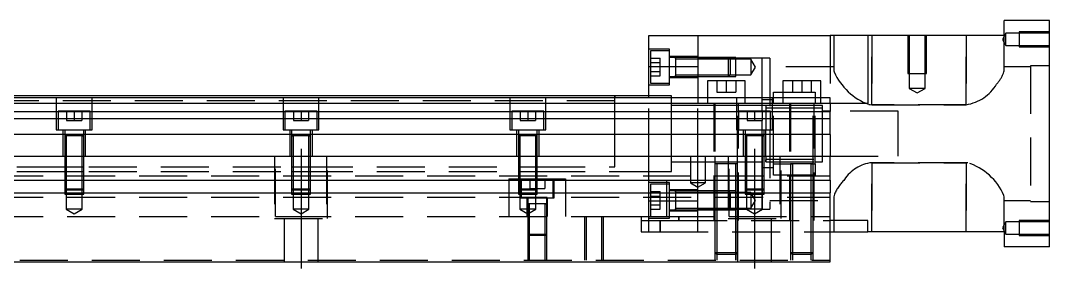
# Model space of a CAD drawing. Extents: x -20 to 861, y -281 to 102.
# Drawn here: x 425.8 to 698, y -234.8 to -168.8 of the extents above; entities that cross this region are included whole.
import ezdxf

# ---------------------------------------------------------------- set-up
doc = ezdxf.new("R2010")
doc.units = 0
doc.linetypes.add('CENTER', pattern=[50.8, 31.75, -6.35, 6.35, -6.35])
doc.linetypes.add('DASHED', pattern=[19.05, 12.7, -6.35])
doc.layers.get('0').update_dxf_attribs({"linetype": 'CONTINUOUS'})
doc.layers.add('CENTER', color=1, linetype='CENTER')

msp = doc.modelspace()

# ---------------------------------------------------------------- linework, layer by layer
at = {"color": 7, "linetype": 'CONTINUOUS'}
for p, q in [((686, -172.77), (686, -168.77)), ((698, -168.77), (686, -168.77)), ((698, -228.77), (698, -168.77)), ((592, -172.77), (605, -172.77)), ((592, -180.98658), (592, -172.77)), ((605, -172.77), (605, -189.27)), ((605, -172.77), (640, -172.77)), ((650, -172.77), (640, -172.77)), ((650, -172.77), (650, -190.77)), ((686, -172.77), (650, -172.77)), ((599.1, -178.592326), (599.1, -178.99233)), ((592, -180.98658), (605, -180.98658)), ((592, -189.27), (592, -180.98658)), ((599.1, -180.950286), (599.1, -181.234376)), ((617.5, -184.77), (607.5, -184.77)), ((607.5, -184.77), (607.5, -189.27)), ((617.5, -189.27), (617.5, -184.77)), ((637.5, -184.77), (627.5, -184.77)), ((627.5, -184.77), (627.5, -189.27)), ((637.5, -189.27), (637.5, -184.77)), ((583, -188.77), (394.5, -188.77)), ((640, -189.27), (394.5, -189.27)), ((583, -188.77), (582.995, -188.77)), ((583, -188.769994), (583, -189.27)), ((583, -188.770502), (583, -188.77)), ((592, -188.77), (583, -188.77)), ((583.005, -188.77), (583, -188.77)), ((583, -189.267168), (583, -188.770502)), ((640, -190.809608), (640, -189.27)), ((640, -190.809608), (394.5, -190.809608)), ((394.5, -192.930392), (640, -192.930392)), ((623, -191.269994), (623, -192.02)), ((650, -190.77), (640, -190.77)), ((640, -190.809608), (640, -192.930392)), ((640, -194.840532), (640, -192.930392)), ((640, -194.840532), (394.5, -194.840532)), ((640, -198.951934), (640, -194.840532)), ((640, -198.951934), (394.5, -198.951934)), ((640, -198.951934), (640, -204.77)), ((0, -204.77), (640, -204.77)), ((640, -211.07), (640, -204.77)), ((0, -211.07), (640, -211.07)), ((640, -211.07), (640, -214.47)), ((0, -214.47), (640, -214.47)), ((599.1, -213.947664), (599.1, -213.948522)), ((599.1, -213.948522), (599.1, -214.47)), ((610, -214.34767), (609.5, -214.34767)), ((640, -232.77), (640, -214.47)), ((599.1, -216.297638), (599.1, -216.57851)), ((599.1, -218.214666), (599.1, -218.947674)), ((609.5, -218.54767), (610, -218.54767)), ((650, -221.77), (640, -221.77)), ((650, -224.77), (650, -221.77)), ((640, -224.77), (650, -224.77)), ((686, -224.77), (650, -224.77)), ((686, -224.77), (686, -228.77)), ((698, -228.77), (686, -228.77)), ((0, -232.77), (640, -232.77))]:
    msp.add_line(p, q, dxfattribs=at)
at = {"color": 3, "linetype": 'DASHED'}
for p, q in [((640, -172.77), (640, -189.27)), ((641, -172.77), (641, -182.064836)), ((651, -191.084786), (651, -172.77)), ((651, -172.77), (651, -191.084786)), ((660.500006, -172.77), (660.500006, -182.77)), ((660.9, -172.77), (660.9, -182.77)), ((665.1, -182.77), (665.1, -172.77)), ((665.499994, -182.77), (665.499994, -172.77)), ((676, -172.77), (676, -191.084786)), ((676, -191.084786), (676, -172.77)), ((686.5, -172.12), (685.547372, -173.77)), ((685.547372, -173.77), (686.5, -175.42)), ((686, -182.064836), (686, -172.77)), ((686.5, -175.42), (686.5, -172.12)), ((690, -172.12), (686.5, -172.12)), ((690, -171.770006), (690, -175.769994)), ((698, -171.770006), (690, -171.770006)), ((698, -172.12), (690, -172.12)), ((597.5, -176.34233), (592, -176.34233)), ((592.5, -176.84233), (592.5, -181.09233)), ((597.5, -176.84233), (592.5, -176.84233)), ((597.5, -181.09233), (597.5, -176.34233)), ((686.5, -175.42), (690, -175.42)), ((690, -175.42), (698, -175.42)), ((690, -175.769994), (698, -175.769994)), ((592.5, -178.78293), (595, -178.78293)), ((595, -179.93763), (595, -178.78293)), ((605, -178.34233), (597.5, -178.34233)), ((599.105, -178.59233), (597.5, -178.59233)), ((604.99998, -178.59233), (599.095, -178.59233)), ((599.1, -178.59233), (599.1, -178.84978)), ((599.1, -178.849798), (599.1, -178.59233)), ((599.1, -178.84978), (599.1, -181.09233)), ((604.99998, -178.99233), (599.1, -178.99233)), ((613.1, -178.59233), (605, -178.59233)), ((613.100006, -178.592336), (605, -178.592336)), ((613.27767, -178.77), (605, -178.77)), ((613.5, -178.99233), (605, -178.99233)), ((613.1, -181.09233), (613.1, -178.59233)), ((613.5, -178.99233), (613.1, -178.59233)), ((615, -178.592336), (613.10002, -178.592336)), ((622, -178.77), (613.27767, -178.77)), ((613.5, -178.99233), (613.5, -181.09233)), ((615, -178.99233), (613.50002, -178.99233)), ((615, -183.592326), (615, -178.592336)), ((619, -178.99233), (615, -178.99233)), ((619, -178.99233), (619, -181.09233)), ((620.212436, -181.09233), (619, -178.99233)), ((622, -189.27), (622, -178.77)), ((624, -178.77), (622, -178.77)), ((624, -178.77), (624, -218.77)), ((592.5, -179.93763), (595, -179.93763)), ((592.5, -181.09233), (592.5, -185.34233)), ((592.5, -182.247032), (595, -182.247032)), ((595, -182.247032), (595, -179.93763)), ((595, -183.401732), (595, -182.247032)), ((597.5, -185.84233), (597.5, -181.09233)), ((599.1, -181.09233), (599.1, -183.334932)), ((613.1, -183.59233), (613.1, -181.09233)), ((613.5, -181.09233), (613.5, -183.19233)), ((619, -181.09233), (619, -183.19233)), ((619, -183.19233), (620.212436, -181.09233)), ((641, -181.02), (624, -181.02)), ((641, -182.064836), (641.035982, -182.393974)), ((685.88061, -182.701352), (685.97186, -182.353354)), ((685.97186, -182.353354), (686, -182.064836)), ((693, -181.02), (686, -181.02)), ((693, -180.77), (693, -216.77)), ((698, -180.77), (693, -180.77)), ((592.5, -183.401732), (595, -183.401732)), ((597.5, -183.59233), (599.105, -183.59233)), ((597.5, -183.84233), (605, -183.84233)), ((599.095, -183.59233), (604.99998, -183.59233)), ((599.1, -183.19233), (604.99998, -183.19233)), ((599.1, -183.59233), (599.1, -183.334882)), ((599.1, -183.59233), (599.1, -183.334882)), ((599.1, -183.334932), (599.1, -183.59233)), ((599.1, -183.334932), (599.1, -183.59233)), ((605, -183.19233), (613.5, -183.19233)), ((605, -183.592326), (613.100006, -183.592326)), ((605, -183.59233), (613.1, -183.59233)), ((610, -184.77), (610, -187.77)), ((612.5, -184.77), (612.5, -187.77)), ((613.1, -183.59233), (613.5, -183.19233)), ((613.10002, -183.592326), (615, -183.592326)), ((613.50002, -183.19233), (615, -183.19233)), ((615, -183.19233), (619, -183.19233)), ((615, -184.77), (615, -187.77)), ((630, -184.77), (630, -187.77)), ((632.5, -184.77), (632.5, -187.77)), ((635, -184.77), (635, -187.77)), ((660.500006, -182.77), (665.499994, -182.77)), ((660.9, -182.77), (660.9, -186.77)), ((665.1, -186.77), (665.1, -182.77)), ((592, -185.84233), (597.5, -185.84233)), ((592.5, -185.34233), (597.5, -185.34233)), ((610, -187.77), (612.5, -187.77)), ((612.5, -187.77), (615, -187.77)), ((625, -187.77), (627.5, -187.77)), ((625, -189.27), (625, -187.77)), ((627.5, -187.77), (630, -187.77)), ((630, -187.77), (632.5, -187.77)), ((632.5, -187.77), (635, -187.77)), ((635, -187.77), (636, -187.77)), ((636, -187.77), (636, -189.27)), ((665.1, -186.77), (660.9, -186.77)), ((660.9, -186.77), (663, -187.982436)), ((663, -187.982436), (665.1, -186.77)), ((583, -190.02), (394.5, -190.02)), ((435.25, -189.27), (435.25, -197.77)), ((444.75, -197.77), (444.75, -189.27)), ((495.25, -189.27), (495.25, -197.77)), ((504.75, -197.77), (504.75, -189.27)), ((555.25, -189.27), (555.25, -197.77)), ((564.75, -197.77), (564.75, -189.27)), ((583, -198.970066), (583, -189.267168)), ((598, -188.77), (592, -188.77)), ((592, -204.77), (592, -189.27)), ((598, -198.77), (598, -188.77)), ((598, -198.77), (598, -188.77)), ((605, -189.27), (605, -190.77)), ((607.5, -189.27), (607.5, -190.77)), ((615.25, -189.27), (615.25, -197.77)), ((617.5, -190.77), (617.5, -189.27)), ((622, -190.77), (622, -189.27)), ((625, -189.77), (622, -189.77)), ((624.75, -197.77), (624.75, -189.27)), ((625, -190.77), (625, -189.27)), ((627.5, -189.27), (627.5, -190.77)), ((636, -189.27), (636, -190.77)), ((637.5, -190.77), (637.5, -189.27)), ((444.25, -192.77), (435.75, -192.77)), ((435.75, -192.77), (435.75, -197.77)), ((438, -192.77), (438, -195.27)), ((440, -192.77), (440, -195.27)), ((442, -192.77), (442, -195.27)), ((444.25, -197.77), (444.25, -192.77)), ((504.25, -192.77), (495.75, -192.77)), ((495.75, -192.77), (495.75, -197.77)), ((498, -192.77), (498, -195.27)), ((500, -192.77), (500, -195.27)), ((502, -192.77), (502, -195.27)), ((504.25, -197.77), (504.25, -192.77)), ((564.25, -192.77), (555.75, -192.77)), ((555.75, -192.77), (555.75, -197.77)), ((558, -192.77), (558, -195.27)), ((560, -192.77), (560, -195.27)), ((562, -192.77), (562, -195.27)), ((564.25, -197.77), (564.25, -192.77)), ((605, -191.27), (598, -191.27)), ((605, -204.77), (605, -190.77)), ((640, -190.77), (605, -190.77)), ((609.5, -191.27), (605, -191.27)), ((609.25, -190.77), (609.25, -221.77)), ((609.5, -190.77), (609.5, -204.77)), ((615.5, -191.27), (609.5, -191.27)), ((615.5, -206.775), (615.5, -190.77)), ((622, -191.27), (615.5, -191.27)), ((615.75, -192.77), (615.75, -190.77)), ((624.25, -192.77), (615.75, -192.77)), ((615.75, -192.77), (615.75, -197.77)), ((618, -192.77), (618, -195.27)), ((620, -192.77), (620, -195.27)), ((622, -192.77), (622, -190.77)), ((623, -191.27), (622, -191.27)), ((622, -192.77), (622, -195.27)), ((623, -191.27), (622.995, -191.27)), ((623, -191.27), (623, -191.819038)), ((623.005, -191.27), (623, -191.27)), ((625, -191.27), (623, -191.27)), ((623, -191.819038), (623, -192.76884)), ((625, -192.02), (623, -192.02)), ((623, -192.76884), (623, -197.669728)), ((624.25, -197.77), (624.25, -192.77)), ((625, -206.77), (625, -190.77)), ((629.5, -191.27), (625, -191.27)), ((629.5, -192.02), (625, -192.02)), ((629.25, -190.77), (629.25, -221.77)), ((629.5, -190.77), (629.5, -206.775)), ((635.5, -191.27), (629.5, -191.27)), ((635.5, -192.02), (629.5, -192.02)), ((635.5, -206.775), (635.5, -190.77)), ((636, -191.27), (635.5, -191.27)), ((636, -192.02), (635.5, -192.02)), ((635.75, -221.77), (635.75, -190.77)), ((636, -206.77), (636, -190.77)), ((638, -191.27), (636, -191.27)), ((638, -192.02), (636, -192.02)), ((638, -198.77), (638, -191.27)), ((640, -192.77), (638, -192.77)), ((658, -192.77), (640, -192.77)), ((650.23753, -191.02447), (650.615848, -191.06942)), ((650.615848, -191.06942), (651, -191.084786)), ((676, -191.084786), (651, -191.084786)), ((651, -191.084786), (676, -191.084786)), ((658, -198.77), (658, -192.77)), ((438, -195.27), (440, -195.27)), ((440, -195.27), (442, -195.27)), ((498, -195.27), (500, -195.27)), ((500, -195.27), (502, -195.27)), ((558, -195.27), (560, -195.27)), ((560, -195.27), (562, -195.27)), ((618, -195.27), (620, -195.27)), ((620, -195.27), (622, -195.27)), ((622, -198.77), (622, -195.27)), ((435.25, -197.77), (444.75, -197.77)), ((437, -197.77), (437, -204.77)), ((437.5, -197.77), (437.5, -199.37)), ((442.5, -199.37), (442.5, -197.77)), ((443, -204.77), (443, -197.77)), ((495.25, -197.77), (504.75, -197.77)), ((497, -197.77), (497, -204.77)), ((497.5, -197.77), (497.5, -199.37)), ((502.5, -199.37), (502.5, -197.77)), ((503, -204.77), (503, -197.77)), ((555.25, -197.77), (564.75, -197.77)), ((557, -197.77), (557, -204.77)), ((557.5, -197.77), (557.5, -199.37)), ((562.5, -199.37), (562.5, -197.77)), ((563, -204.77), (563, -197.77)), ((615.25, -197.77), (624.75, -197.77)), ((615.75, -221.77), (615.75, -197.77)), ((617, -197.77), (617, -204.77)), ((617.5, -197.77), (617.5, -199.37)), ((622.5, -199.37), (622.5, -197.77)), ((623, -204.77), (623, -197.77)), ((437.5, -199.365), (437.5, -199.37)), ((437.5, -199.37), (437.757448, -199.37)), ((437.757468, -199.37), (437.5, -199.37)), ((437.5, -199.37), (437.5, -199.375)), ((437.5, -199.37), (437.5, -204.76998)), ((442.242552, -199.37), (437.757468, -199.37)), ((437.9, -199.37), (437.9, -204.76998)), ((442.1, -204.76998), (442.1, -199.37)), ((442.5, -199.37), (442.242552, -199.37)), ((442.242602, -199.37), (442.5, -199.37)), ((442.5, -199.37), (442.5, -199.365)), ((442.5, -199.375), (442.5, -199.37)), ((442.5, -204.76998), (442.5, -199.37)), ((497.5, -199.365), (497.5, -199.37)), ((497.5, -199.37), (497.757448, -199.37)), ((497.757468, -199.37), (497.5, -199.37)), ((497.5, -199.37), (497.5, -199.375)), ((497.5, -199.37), (497.5, -204.76998)), ((502.242552, -199.37), (497.757468, -199.37)), ((497.9, -199.37), (497.9, -204.76998)), ((502.1, -204.76998), (502.1, -199.37)), ((502.5, -199.37), (502.242552, -199.37)), ((502.242602, -199.37), (502.5, -199.37)), ((502.5, -199.37), (502.5, -199.365)), ((502.5, -199.375), (502.5, -199.37)), ((502.5, -204.76998), (502.5, -199.37)), ((557.5, -199.365), (557.5, -199.37)), ((557.757468, -199.37), (557.5, -199.37)), ((557.5, -199.37), (557.5, -204.76998)), ((557.5, -199.37), (557.5, -199.375)), ((562.242552, -199.37), (557.757468, -199.37)), ((557.9, -199.37), (557.9, -204.76998)), ((562.1, -204.76998), (562.1, -199.37)), ((562.5, -199.37), (562.242552, -199.37)), ((562.5, -199.37), (562.5, -199.365)), ((562.5, -204.76998), (562.5, -199.37)), ((562.5, -199.375), (562.5, -199.37)), ((583, -207.52), (583, -198.970066)), ((598, -208.77), (598, -198.77)), ((598, -208.77), (598, -198.77)), ((617.5, -199.365), (617.5, -199.37)), ((617.5, -199.37), (617.757448, -199.37)), ((617.757468, -199.37), (617.5, -199.37)), ((617.5, -199.37), (617.5, -199.375)), ((617.5, -199.37), (617.5, -204.76998)), ((622.242552, -199.37), (617.757468, -199.37)), ((617.9, -199.37), (617.9, -204.76998)), ((622, -204.77), (622, -198.77)), ((622.1, -204.76998), (622.1, -199.37)), ((622.5, -199.37), (622.242552, -199.37)), ((622.242602, -199.37), (622.5, -199.37)), ((622.5, -199.37), (622.5, -199.365)), ((622.5, -199.375), (622.5, -199.37)), ((622.5, -204.76998), (622.5, -199.37)), ((638, -206.27), (638, -198.77)), ((658, -204.77), (658, -198.77)), ((437.5, -204.77), (437.5, -211.07)), ((437.500006, -204.77), (437.500006, -211.07)), ((437.9, -204.77), (437.9, -211.07)), ((442.1, -211.07), (442.1, -204.77)), ((442.499994, -211.07), (442.499994, -204.77)), ((442.5, -211.07), (442.5, -204.77)), ((493, -204.77), (493, -221.27)), ((493.291796, -220.77), (493.291796, -204.77)), ((497.5, -204.77), (497.5, -211.07)), ((497.500006, -204.77), (497.500006, -211.07)), ((497.9, -204.77), (497.9, -211.07)), ((502.1, -211.07), (502.1, -204.77)), ((502.499994, -211.07), (502.499994, -204.77)), ((502.5, -211.07), (502.5, -204.77)), ((506.708204, -204.77), (506.708204, -220.77)), ((507, -221.27), (507, -204.77)), ((557.5, -204.77), (557.5, -211.07)), ((557.500006, -204.77), (557.500006, -211.07)), ((557.9, -204.77), (557.9, -211.07)), ((562.1, -211.07), (562.1, -204.77)), ((562.499994, -211.07), (562.499994, -204.77)), ((562.5, -211.07), (562.5, -204.77)), ((592, -211.07), (592, -204.77)), ((598, -206.27), (605, -206.27)), ((603, -204.77), (603, -211.77)), ((605, -211.07), (605, -204.77)), ((605, -206.27), (609.5, -206.27)), ((607, -211.77), (607, -204.77)), ((609.5, -204.77), (609.5, -206.77)), ((609.5, -206.27), (623.005, -206.27)), ((609.5, -206.765), (609.5, -206.77)), ((609.849602, -206.77), (609.5, -206.77)), ((609.5, -206.77), (609.5, -211.07)), ((609.5, -206.77), (609.5, -206.775)), ((615.15035, -206.77), (609.849602, -206.77)), ((610, -206.77), (610, -211.07)), ((613, -204.77), (613, -221.27)), ((613.291796, -220.77), (613.291796, -204.77)), ((615, -214.47), (615, -206.77)), ((615.5, -206.77), (615.15035, -206.77)), ((615.5, -214.47), (615.5, -206.765)), ((617.5, -204.77), (617.5, -211.07)), ((617.500006, -204.77), (617.500006, -211.07)), ((617.9, -204.77), (617.9, -211.07)), ((622, -213.77), (622, -204.77)), ((622.1, -211.07), (622.1, -204.77)), ((622.499994, -211.07), (622.499994, -204.77)), ((622.5, -211.07), (622.5, -204.77)), ((622.995, -206.27), (636, -206.27)), ((623, -204.871716), (623, -205.721128)), ((623, -205.52), (638, -205.52)), ((623, -206.27), (623, -205.720962)), ((623, -205.721128), (623, -206.27)), ((623.005, -206.27), (636, -206.27)), ((625, -206.77), (629.39999, -206.77)), ((625, -209.77), (625, -206.77)), ((626.708204, -204.77), (626.708204, -220.77)), ((627, -221.27), (627, -204.77)), ((629.39999, -206.77), (629.499994, -206.77)), ((629.5, -206.765), (629.5, -214.47)), ((629.5, -206.77), (629.84965, -206.77)), ((629.849602, -206.77), (629.5, -206.77)), ((635.15035, -206.77), (629.849602, -206.77)), ((630, -206.77), (630, -214.47)), ((635, -214.47), (635, -206.77)), ((635.150204, -206.77), (635.5, -206.77)), ((635.5, -206.77), (635.15035, -206.77)), ((635.5, -214.47), (635.5, -206.765)), ((635.500006, -206.77), (635.60001, -206.77)), ((635.60001, -206.77), (636, -206.77)), ((636, -206.27), (638, -206.27)), ((636, -206.77), (636, -209.77)), ((640, -204.77), (658, -204.77)), ((651, -206.455214), (676, -206.455214)), ((676, -206.455214), (651, -206.455214)), ((651, -224.77), (651, -206.455214)), ((651, -206.455214), (651, -224.77)), ((676, -206.455214), (676, -224.77)), ((676, -224.77), (676, -206.455214)), ((676.383512, -206.470578), (676, -206.455214)), ((386.708204, -207.52), (557.5, -207.52)), ((386.708204, -208.77), (557.5, -208.77)), ((437.5, -207.52), (437.9, -207.52)), ((437.5, -208.77), (437.9, -208.77)), ((437.9, -207.52), (442.1, -207.52)), ((437.9, -208.77), (442.1, -208.77)), ((442.1, -207.52), (442.5, -207.52)), ((442.1, -208.77), (442.5, -208.77)), ((497.5, -207.52), (497.9, -207.52)), ((497.5, -208.77), (497.9, -208.77)), ((497.9, -207.52), (502.1, -207.52)), ((497.9, -208.77), (502.1, -208.77)), ((502.1, -207.52), (502.5, -207.52)), ((502.1, -208.77), (502.5, -208.77)), ((557.5, -207.52), (557.9, -207.52)), ((557.5, -208.77), (557.9, -208.77)), ((557.9, -207.52), (562.1, -207.52)), ((557.9, -208.77), (562.1, -208.77)), ((562.1, -207.52), (562.5, -207.52)), ((562.1, -208.77), (562.5, -208.77)), ((562.5, -207.52), (583, -207.52)), ((562.5, -208.77), (583.005, -208.77)), ((582.995, -208.77), (583.291796, -208.77)), ((583.291796, -208.77), (592, -208.77)), ((592, -208.77), (598, -208.77)), ((622, -207.77), (625, -207.77)), ((0, -209.92), (640, -209.92)), ((437.5, -211.07), (437.5, -213.37)), ((437.500006, -211.07), (437.500006, -213.370006)), ((437.9, -211.07), (437.9, -213.77)), ((442.1, -213.77), (442.1, -211.07)), ((442.499994, -213.370006), (442.499994, -211.07)), ((442.5, -213.37), (442.5, -211.07)), ((497.5, -211.07), (497.5, -213.37)), ((497.500006, -211.07), (497.500006, -213.370006)), ((497.9, -211.07), (497.9, -213.77)), ((502.1, -213.77), (502.1, -211.07)), ((502.499994, -213.370006), (502.499994, -211.07)), ((502.5, -213.37), (502.5, -211.07)), ((555, -210.77), (557.5, -210.77)), ((555, -210.77), (555, -211.07)), ((555, -211.07), (555, -214.47)), ((557.5, -210.77), (557.9, -210.77)), ((557.5, -211.07), (557.5, -213.37)), ((557.500006, -211.07), (557.500006, -213.370006)), ((557.9, -210.77), (562.1, -210.77)), ((557.9, -211.07), (557.9, -213.77)), ((558, -210.77), (558, -215.77)), ((558.25, -210.77), (558.25, -211.07)), ((558.25, -211.07), (558.25, -213.77)), ((560.5, -210.77), (560.5, -213.27)), ((562.1, -210.77), (562.5, -210.77)), ((562.1, -213.77), (562.1, -211.07)), ((562.499994, -213.370006), (562.499994, -211.07)), ((562.5, -210.77), (570, -210.77)), ((562.5, -213.37), (562.5, -211.07)), ((564.5, -210.77), (564.5, -213.27)), ((566.75, -211.07), (566.75, -210.77)), ((566.75, -214.47), (566.75, -211.07)), ((567, -215.77), (567, -210.77)), ((570, -210.77), (570, -211.07)), ((570, -211.07), (570, -214.47)), ((592, -214.47), (592, -211.07)), ((597.5, -211.69767), (592, -211.69767)), ((592.5, -212.19767), (592.5, -214.47)), ((597.5, -212.19767), (592.5, -212.19767)), ((596.708204, -211.07), (596.708204, -214.47)), ((597.5, -216.44767), (597.5, -211.69767)), ((607, -211.77), (603, -211.77)), ((603, -211.77), (605, -212.9247)), ((605, -214.47), (605, -211.07)), ((605, -212.9247), (607, -211.77)), ((609.5, -211.07), (609.5, -214.47)), ((610, -211.07), (610, -214.47)), ((617.5, -211.07), (617.5, -213.37)), ((617.500006, -211.07), (617.500006, -213.370006)), ((617.9, -211.07), (617.9, -213.77)), ((622.1, -213.77), (622.1, -211.07)), ((622.499994, -213.370006), (622.499994, -211.07)), ((622.5, -213.37), (622.5, -211.07)), ((636, -209.77), (625, -209.77)), ((437.5, -213.37), (442.5, -213.37)), ((437.5, -213.37), (437.9, -213.77)), ((437.500006, -213.37002), (437.500006, -214.47)), ((437.500006, -214.47), (437.500006, -214.77)), ((437.500006, -214.77), (442.499994, -214.77)), ((442.1, -213.77), (437.9, -213.77)), ((437.9, -213.77002), (437.9, -214.77)), ((437.9, -214.77), (437.9, -218.77)), ((442.1, -213.77), (442.5, -213.37)), ((442.1, -214.77), (442.1, -213.77002)), ((442.1, -218.77), (442.1, -214.77)), ((442.499994, -214.47), (442.499994, -213.37002)), ((442.499994, -214.77), (442.499994, -214.47)), ((497.5, -213.37), (502.5, -213.37)), ((497.5, -213.37), (497.9, -213.77)), ((497.500006, -213.37002), (497.500006, -214.47)), ((497.500006, -214.47), (497.500006, -214.77)), ((497.500006, -214.77), (502.499994, -214.77)), ((502.1, -213.77), (497.9, -213.77)), ((497.9, -213.77002), (497.9, -214.77)), ((497.9, -214.77), (497.9, -218.77)), ((502.1, -213.77), (502.5, -213.37)), ((502.1, -214.77), (502.1, -213.77002)), ((502.1, -218.77), (502.1, -214.77)), ((502.499994, -214.47), (502.499994, -213.37002)), ((502.499994, -214.77), (502.499994, -214.47)), ((555, -214.47), (555, -220.77)), ((557.5, -213.37), (562.5, -213.37)), ((557.5, -213.37), (557.9, -213.77)), ((557.500006, -213.37002), (557.500006, -214.47)), ((557.500006, -214.47), (557.500006, -214.77)), ((557.500006, -214.77), (562.499994, -214.77)), ((562.1, -213.77), (557.9, -213.77)), ((557.9, -213.77002), (557.9, -214.77)), ((557.9, -214.77), (557.9, -218.77)), ((558.25, -213.77), (558.25, -214.47)), ((558.25, -214.47), (558.25, -214.77)), ((558.25, -214.77), (558.25, -215.77)), ((560.5, -213.27), (562.5, -213.27)), ((562.1, -213.77), (562.5, -213.37)), ((562.1, -214.77), (562.1, -213.77002)), ((562.1, -218.77), (562.1, -214.77)), ((562.499994, -214.47), (562.499994, -213.37002)), ((562.499994, -214.77), (562.499994, -214.47)), ((562.5, -213.27), (564.5, -213.27)), ((566.75, -215.77), (566.75, -214.47)), ((570, -214.47), (570, -220.77)), ((592, -216.55342), (592, -214.47)), ((592.5, -214.138268), (595, -214.138268)), ((592.5, -214.47), (592.5, -216.44767)), ((595, -215.292968), (595, -214.138268)), ((596.708204, -214.47), (596.708204, -220.77)), ((605, -213.69767), (597.5, -213.69767)), ((599.105, -213.94767), (597.5, -213.94767)), ((604.99998, -213.94767), (599.095, -213.94767)), ((599.1, -213.94767), (599.1, -214.205118)), ((599.1, -214.205136), (599.1, -213.94767)), ((599.1, -214.205118), (599.1, -214.469906)), ((604.99998, -214.34767), (599.1, -214.34767)), ((599.1, -214.469906), (599.1, -216.44767)), ((609.5, -213.94767), (605, -213.94767)), ((609.5, -213.947674), (605, -213.947674)), ((609.5, -214.34767), (605, -214.34767)), ((605, -221.77), (605, -214.47)), ((610, -213.94767), (609.5, -213.94767)), ((610, -213.947674), (609.5, -213.947674)), ((609.5, -214.47), (609.5, -221.76998)), ((613.1, -213.94767), (610, -213.94767)), ((613.100006, -213.947674), (610, -213.947674)), ((613.5, -214.34767), (610, -214.34767)), ((610, -214.47), (610, -221.76998)), ((613.1, -214.47), (613.1, -213.94767)), ((613.5, -214.34767), (613.1, -213.94767)), ((613.1, -216.44767), (613.1, -214.47)), ((615, -213.947674), (613.10002, -213.947674)), ((613.5, -214.34767), (613.5, -214.47)), ((613.5, -214.47), (613.5, -216.44767)), ((615, -214.34767), (613.50002, -214.34767)), ((619, -214.34767), (615, -214.34767)), ((615, -221.76998), (615, -214.47)), ((615.5, -221.76998), (615.5, -214.47)), ((617.5, -213.37), (622.5, -213.37)), ((617.5, -213.37), (617.9, -213.77)), ((617.500006, -213.37002), (617.500006, -214.47)), ((617.500006, -214.47), (617.500006, -214.77)), ((617.500006, -214.77), (622.499994, -214.77)), ((622.1, -213.77), (617.9, -213.77)), ((617.9, -213.77002), (617.9, -214.77)), ((617.9, -214.77), (617.9, -218.77)), ((619, -214.34767), (619, -216.44767)), ((620.212436, -216.44767), (619, -214.34767)), ((622, -214.47), (622, -213.77)), ((622, -214.77), (622, -214.47)), ((622, -218.77), (622, -214.77)), ((622.1, -213.77), (622.5, -213.37)), ((622.1, -214.77), (622.1, -213.77002)), ((622.1, -218.77), (622.1, -214.77)), ((622.499994, -214.47), (622.499994, -213.37002)), ((622.499994, -214.77), (622.499994, -214.47)), ((629.5, -214.47), (629.5, -221.76998)), ((630, -214.47), (630, -221.76998)), ((635, -221.76998), (635, -214.47)), ((635.5, -221.76998), (635.5, -214.47)), ((641.119076, -214.839652), (641.02814, -215.186646)), ((0, -215.62), (640, -215.62)), ((558, -215.77), (567, -215.77)), ((559.75, -215.77), (559.75, -220.77)), ((560, -215.77), (560, -217.37)), ((560, -217.365), (560, -217.37)), ((560, -217.37), (560.257448, -217.37)), ((560.257468, -217.37), (560, -217.37)), ((560, -217.37), (560, -220.76998)), ((560, -217.37), (560, -217.375)), ((564.742552, -217.37), (560.257468, -217.37)), ((560.4, -217.37), (560.4, -220.76998)), ((564.6, -220.76998), (564.6, -217.37)), ((565, -217.37), (564.742552, -217.37)), ((564.742602, -217.37), (565, -217.37)), ((565, -217.37), (565, -215.77)), ((565, -217.37), (565, -217.365)), ((565, -220.76998), (565, -217.37)), ((565, -217.375), (565, -217.37)), ((565.25, -220.77), (565.25, -215.77)), ((592, -216.55342), (596.708204, -216.55342)), ((592, -220.77), (592, -216.55342)), ((592.5, -215.292968), (595, -215.292968)), ((592.5, -216.44767), (592.5, -220.69767)), ((592.5, -217.60237), (595, -217.60237)), ((595, -217.60237), (595, -215.292968)), ((595, -218.75707), (595, -217.60237)), ((596.708204, -216.55342), (605, -216.55342)), ((597.5, -221.19767), (597.5, -216.44767)), ((599.1, -216.44767), (599.1, -218.214664)), ((613.1, -218.94767), (613.1, -216.44767)), ((613.5, -216.44767), (613.5, -218.54767)), ((619, -216.44767), (619, -218.54767)), ((619, -218.54767), (620.212436, -216.44767)), ((624, -216.52), (641, -216.52)), ((641.02814, -215.186646), (641, -215.475164)), ((641, -215.475164), (641, -224.77)), ((686, -215.475164), (685.96376, -215.145044)), ((686, -224.77), (686, -215.475164)), ((686, -216.52), (693, -216.52)), ((693, -216.77), (698, -216.77)), ((442.1, -218.77), (437.9, -218.77)), ((437.9, -218.77), (440, -219.982436)), ((440, -219.982436), (442.1, -218.77)), ((502.1, -218.77), (497.9, -218.77)), ((497.9, -218.77), (500, -219.982436)), ((500, -219.982436), (502.1, -218.77)), ((562.1, -218.77), (557.9, -218.77)), ((557.9, -218.77), (560, -219.982436)), ((560, -219.982436), (562.1, -218.77)), ((592.5, -218.75707), (595, -218.75707)), ((597.5, -218.94767), (599.105, -218.94767)), ((597.5, -219.19767), (605, -219.19767)), ((599.095, -218.94767), (604.99998, -218.94767)), ((599.1, -218.214664), (599.1, -218.690272)), ((599.1, -218.54767), (604.99998, -218.54767)), ((599.1, -218.94767), (599.1, -218.69022)), ((599.1, -218.690272), (599.1, -218.94767)), ((605, -218.54767), (609.5, -218.54767)), ((605, -218.77), (609.5, -218.77)), ((605, -218.947664), (609.5, -218.947664)), ((605, -218.94767), (609.5, -218.94767)), ((609.5, -218.77), (610, -218.77)), ((609.5, -218.947664), (610, -218.947664)), ((609.5, -218.94767), (610, -218.94767)), ((610, -218.54767), (613.5, -218.54767)), ((610, -218.77), (613.27767, -218.77)), ((610, -218.947664), (613.100006, -218.947664)), ((610, -218.94767), (613.1, -218.94767)), ((613.1, -218.94767), (613.5, -218.54767)), ((613.10002, -218.947664), (615, -218.947664)), ((613.27767, -218.77), (615, -218.77)), ((613.50002, -218.54767), (615, -218.54767)), ((615, -218.54767), (619, -218.54767)), ((615, -218.77), (615.5, -218.77)), ((615.5, -218.77), (617.9, -218.77)), ((622.1, -218.77), (617.9, -218.77)), ((617.9, -218.77), (620, -219.982436)), ((620, -219.982436), (622.1, -218.77)), ((622.1, -218.77), (624, -218.77)), ((0, -220.77), (583.291796, -220.77)), ((493, -221.27), (507, -221.27)), ((493.291796, -220.77), (506.708204, -220.77)), ((495.5, -221.27), (495.5, -232.77)), ((504.5, -232.77), (504.5, -221.27)), ((560, -220.77), (560, -225.37)), ((560.000006, -220.77), (560.000006, -225.370006)), ((560.4, -220.77), (560.4, -225.77)), ((564.6, -225.77), (564.6, -220.77)), ((564.999994, -225.370006), (564.999994, -220.77)), ((565, -225.37), (565, -220.77)), ((575.000006, -220.77), (575.000006, -232.27)), ((575.4, -220.77), (575.4, -232.27)), ((579.6, -232.27), (579.6, -220.77)), ((579.999994, -232.27), (579.999994, -220.77)), ((583.291796, -220.77), (596.708204, -220.77)), ((590, -220.77), (590, -221.77)), ((590, -221.77), (600, -221.77)), ((590, -221.77), (590, -224.77)), ((592, -224.77), (592, -220.77)), ((592, -221.19767), (597.5, -221.19767)), ((592.5, -220.69767), (597.5, -220.69767)), ((595, -224.77), (595, -221.77)), ((595, -221.77), (595, -224.77)), ((596.708204, -220.77), (640, -220.77)), ((600, -221.77), (600, -220.77)), ((600, -220.77), (600, -221.77)), ((600, -221.77), (640, -221.77)), ((605, -224.77), (605, -221.77)), ((609.5, -221.77), (609.5, -230.27)), ((609.500006, -221.77), (609.500006, -230.270006)), ((610, -221.77), (610, -230.77)), ((613, -221.27), (627, -221.27)), ((613.291796, -220.77), (626.708204, -220.77)), ((615, -230.77), (615, -221.77)), ((615.499994, -230.270006), (615.499994, -221.77)), ((615.5, -221.27), (615.5, -232.77)), ((615.5, -230.27), (615.5, -221.77)), ((624.5, -232.77), (624.5, -221.27)), ((629.5, -221.77), (629.5, -230.27)), ((629.500006, -221.77), (629.500006, -230.270006)), ((630, -221.77), (630, -230.77)), ((635, -230.77), (635, -221.77)), ((635.499994, -230.270006), (635.499994, -221.77)), ((635.5, -230.27), (635.5, -221.77)), ((686.5, -222.12), (685.547372, -223.77)), ((686.5, -225.42), (686.5, -222.12)), ((690, -222.12), (686.5, -222.12)), ((690, -221.770006), (690, -225.769994)), ((698, -221.770006), (690, -221.770006)), ((698, -222.12), (690, -222.12)), ((560, -225.37), (565, -225.37)), ((560, -225.37), (560.4, -225.77)), ((560.000006, -225.37002), (560.000006, -232.27)), ((564.6, -225.77), (560.4, -225.77)), ((560.4, -225.77002), (560.4, -232.27)), ((564.6, -225.77), (565, -225.37)), ((564.6, -232.27), (564.6, -225.77002)), ((564.999994, -232.27), (564.999994, -225.37002)), ((590, -224.77), (595, -224.77)), ((595, -224.77), (640, -224.77)), ((685.547372, -223.77), (686.5, -225.42)), ((686.5, -225.42), (690, -225.42)), ((690, -225.42), (698, -225.42)), ((690, -225.769994), (698, -225.769994)), ((609.5, -230.27), (615.5, -230.27)), ((609.5, -230.27), (610, -230.77)), ((609.500006, -230.27002), (609.500006, -232.27)), ((615, -230.77), (610, -230.77)), ((610, -230.77002), (610, -232.27)), ((615, -230.77), (615.5, -230.27)), ((615, -232.27), (615, -230.77002)), ((615.499994, -232.27), (615.499994, -230.27002)), ((629.5, -230.27), (635.5, -230.27)), ((629.5, -230.27), (630, -230.77)), ((629.500006, -230.27002), (629.500006, -232.27)), ((635, -230.77), (630, -230.77)), ((630, -230.77002), (630, -232.27)), ((635, -230.77), (635.5, -230.27)), ((635, -232.27), (635, -230.77002)), ((635.499994, -232.27), (635.499994, -230.27002)), ((6.499992, -232.27), (640, -232.27))]:
    msp.add_line(p, q, dxfattribs=at)
for centre, radius, start, end in [((655.921098, -175.744398), 16.302869, 204.07158077, 249.59683678), ((676.069588, -178.605924), 10.631495, 318.58195956, 337.34281196), ((674.143494, -179.681852), 11.553074, 279.24716167, 328.95924249), ((652.109519, -216.293125), 9.900279, 96.43462492, 147.2861536), ((671.593646, -221.388138), 15.667687, 23.48252767, 72.19873987), ((652.817154, -219.969256), 12.773326, 135.03444464, 156.32256147)]:
    msp.add_arc(centre, radius, start, end, dxfattribs=at)
at = {"layer": 'CENTER', "color": 1, "linetype": 'CENTER'}
for p, q in [((500, -202.77), (500, -234.77)), ((620, -202.77), (620, -234.77))]:
    msp.add_line(p, q, dxfattribs=at)

doc.saveas('drawing.dxf')
